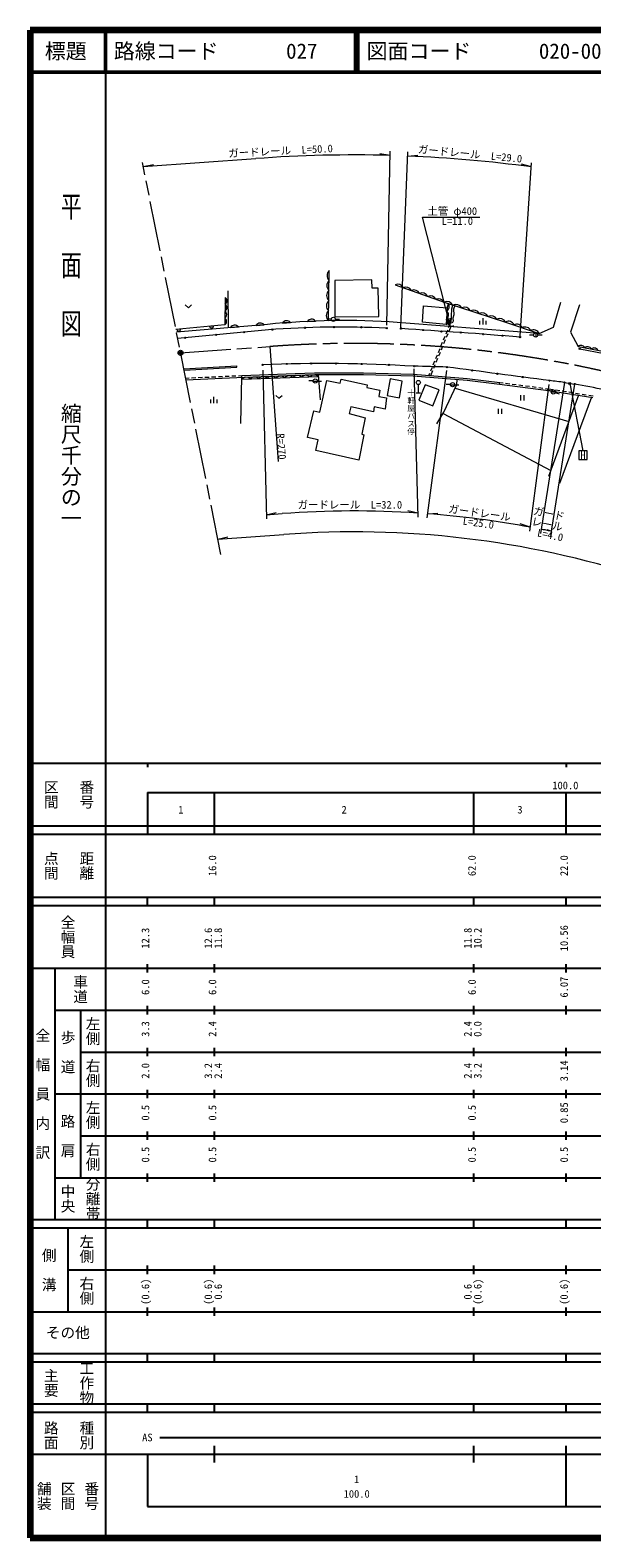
# Model space of a CAD drawing. Units: millimetres, scale not verified. Extents: x 40000 to 680000, y 20000 to 380000.
# Drawn here: x 40000 to 174174, y 20000 to 380000 of the extents above; entities that cross this region are included whole.
import ezdxf
from ezdxf.enums import TextEntityAlignment as Align

# ---------------------------------------------------------------- set-up
doc = ezdxf.new("R2010")
doc.units = ezdxf.units.MM
doc.header["$LTSCALE"] = 1000
doc.header["$PDMODE"] = 32
doc.header["$PDSIZE"] = 500
doc.linetypes.add('CHAIN', pattern=[18.5, 12, -1.5, 3.5, -1.5])
for name, color, linetype, lineweight in [('M-BGD', 7, 'Continuous', 13), ('M-BMK', 2, 'CHAIN', 13), ('M-BMK-SRVR', 3, 'Continuous', 13), ('M-STR-HTXT', 7, 'Continuous', 13), ('M-STR-STRC', 7, 'Continuous', 13), ('M-TTL', 2, 'Continuous', 140), ('M-TTL-BAND', 7, 'Continuous', 25), ('M-TTL-LINE', 7, 'Continuous', 50)]:
    doc.layers.add(name, color=color, linetype=linetype, lineweight=lineweight)
for name, color, linetype in [('M-BMK-HTXT', 7, 'Continuous'), ('M-OTRS', 6, 'Continuous'), ('M-TTL-TXT', 7, 'Continuous')]:
    doc.layers.add(name, color=color, linetype=linetype)
doc.styles.add('@ＭＳ ゴシック', font='')
doc.styles.add('ＭＳ ゴシック', font='')
doc.styles.get('@ＭＳ ゴシック').set_extended_font_data('@MS Gothic')
doc.styles.get('ＭＳ ゴシック').set_extended_font_data('MS Gothic')

msp = doc.modelspace()

# ---------------------------------------------------------------- hatches: boundary and pattern name
at = {"layer": 'M-BGD'}
for points in [[(76892, 306547, -1), (77192, 306547, -1)], [(84295, 307251, -1), (84595, 307251, -1)], [(90974, 307886, -1), (91274, 307886, -1)], [(97682, 308505, -1), (97982, 308505, -1)], [(105492, 308937, -1), (105792, 308937, -1)], [(112438, 309096, -1), (112738, 309096, -1)], [(118963, 309055, -1), (119263, 309055, -1)], [(125020, 308850, -1), (125320, 308850, -1)], [(128451, 308738, -1), (128751, 308738, -1)], [(133721, 308401, -1), (134021, 308401, -1)], [(138069, 308058, -1), (138369, 308058, -1)], [(142726, 307783, -1), (143026, 307783, -1)], [(148074, 307392, -1), (148374, 307392, -1)], [(152666, 307042, -1), (152966, 307042, -1)], [(156837, 306713, -1), (157137, 306713, -1)], [(171118, 303916, -1), (171418, 303916, -1)], [(95372, 300098, -1), (95672, 300098, -1)], [(101159, 300293, -1), (101459, 300293, -1)], [(107007, 300394, -1), (107307, 300394, -1)], [(112891, 300397, -1), (113191, 300397, -1)], [(119044, 300292, -1), (119344, 300292, -1)], [(125580, 300061, -1), (125880, 300061, -1)], [(131588, 299740, -1), (131888, 299740, -1)], [(139436, 299532, -1), (139736, 299532, -1)], [(145429, 298753, -1), (145729, 298753, -1)], [(151471, 297961, -1), (151771, 297961, -1)], [(157520, 297161, -1), (157820, 297161, -1)], [(163898, 296310, -1), (164198, 296310, -1)], [(167485, 295873, -1), (167785, 295873, -1)], [(169907, 295503, -1), (170207, 295503, -1)]]:
    msp.add_hatch(color=256, dxfattribs=at).paths.add_polyline_path(points)
at = {"layer": 'M-STR-HTXT'}
msp.add_hatch(color=256, dxfattribs=at).paths.add_polyline_path([(169099, 295736, -0.41421), (168999, 295397, -0.41421), (168659, 295497, -1)])

# ---------------------------------------------------------------- linework, layer by layer
at = {"layer": 'M-BGD'}
for p, q in [((111235, 310632), (111463, 322591)), ((87357, 308947), (87304, 317737)), ((96693, 309730), (74951, 307905)), ((93959, 309501), (95871, 309661)), ((100279, 310059), (102192, 310215)), ((106223, 310450), (108140, 310538)), ((111930, 310955), (110930, 310955)), ((112930, 310955), (113930, 310955)), ((147436, 309692), (147436, 310592)), ((148186, 309692), (148186, 311192)), ((148936, 309692), (148936, 310592)), ((76002, 308608), (75015, 308514)), ((96949, 308440), (75256, 306377)), ((83824, 309352), (82838, 309258)), ((87853, 308988), (89765, 309149)), ((138745, 306020), (139126, 306944)), ((138830, 305179), (139212, 306104)), ((139355, 307499), (139736, 308423)), ((139441, 306658), (139822, 307583)), ((139965, 308978), (140167, 309469)), ((140051, 308137), (140531, 309303)), ((160266, 307207), (159266, 307207)), ((160766, 307707), (160766, 306707)), ((162266, 307207), (161266, 307207)), ((136914, 301582), (137295, 302507)), ((137524, 303061), (137906, 303986)), ((137610, 302221), (137992, 303145)), ((138134, 304541), (138516, 305465)), ((138220, 303700), (138602, 304624)), ((135694, 298624), (136075, 299549)), ((136304, 300103), (136685, 301028)), ((136390, 299263), (136771, 300187)), ((137000, 300742), (137381, 301666)), ((77148, 296928), (77960, 296965)), ((78560, 296992), (79559, 297037)), ((80158, 297064), (81157, 297108)), ((81756, 297135), (82755, 297180)), ((83355, 297207), (84354, 297252)), ((84953, 297279), (85952, 297324)), ((86552, 297351), (87551, 297396)), ((88150, 297422), (89149, 297467)), ((89748, 297494), (90561, 297531)), ((90337, 286092), (90553, 297125)), ((90544, 296666), (108893, 297276)), ((90553, 297125), (90561, 297531)), ((107588, 296238), (106589, 296283)), ((107587, 296216), (108587, 296216)), ((108587, 296194), (109586, 296150)), ((109322, 291762), (108853, 297794)), ((132716, 295371), (132716, 293371)), ((135262, 297578), (135465, 298069)), ((135680, 297543), (136161, 298708)), ((140406, 295370), (139407, 295414)), ((140405, 295348), (141405, 295348)), ((141405, 295325), (142404, 295281)), ((152124, 295500), (152170, 295897)), ((152170, 295897), (152173, 295897)), ((152173, 295897), (152958, 295794)), ((153553, 295716), (154544, 295586)), ((155139, 295507), (156131, 295377)), ((156726, 295299), (157717, 295169)), ((167635, 295873), (170057, 295503)), ((83156, 290925), (83156, 291825)), ((83906, 290925), (83906, 292425)), ((84656, 290925), (84656, 291825)), ((132216, 293371), (133216, 293371)), ((141530, 294527), (168665, 286570)), ((157090, 292809), (157090, 291609)), ((157890, 292809), (157890, 291609)), ((158312, 295091), (159303, 294961)), ((159898, 294883), (160890, 294752)), ((161485, 294674), (162476, 294544)), ((163071, 294466), (163856, 294363)), ((164480, 293770), (163529, 294081)), ((170987, 292835), (163800, 273446)), ((163856, 294363), (164926, 294194)), ((164455, 293615), (165455, 293615)), ((165430, 293460), (166381, 293149)), ((165518, 294101), (166506, 293945)), ((174120, 292341), (166483, 271746)), ((167099, 293852), (168087, 293696)), ((168679, 293603), (169667, 293447)), ((170260, 293354), (171248, 293198)), ((171840, 293105), (172828, 292950)), ((173421, 292856), (174490, 292688)), ((138634, 288448), (164336, 274891)), ((151821, 289572), (151821, 288372)), ((152621, 289572), (152621, 288372))]:
    msp.add_line(p, q, dxfattribs=at)
for points in [[(112752, 320240), (112768, 311552), (123300, 311652), (123122, 318414), (121658, 318376), (121605, 320364)], [(133939, 314160), (139596, 313689), (139409, 309753), (133694, 310273)], [(118478, 277357), (108247, 279656), (108786, 282169), (106266, 282710), (107754, 289082), (109158, 288764), (110849, 296344), (114083, 295748), (114259, 296652), (120496, 295299), (120384, 294649), (123551, 294024), (123318, 292535), (125115, 292189), (124813, 289528), (122182, 290080), (122028, 288876), (116564, 290084), (116198, 288429), (120025, 287440), (119190, 283496), (119708, 283342)], [(125264, 292793), (128233, 292238), (128838, 296172), (126003, 296708)], [(134367, 295339), (132860, 291631), (136170, 290285), (137726, 294112)]]:
    msp.add_lwpolyline(points, close=True, dxfattribs=at)
for points in [[(127181, 319218), (138890, 315047), (153584, 310293), (161563, 307551)], [(86569, 316199), (86469, 309603), (74832, 308497)], [(77041, 314428), (77791, 313728), (78541, 314428)], [(139596, 313689), (139874, 314383), (139893, 314722)], [(140554, 309951), (140754, 313460), (140989, 314368)], [(141438, 314222), (141126, 313365), (141196, 312063), (141005, 311238), (141014, 310500), (140790, 310038)], [(161563, 307551), (164981, 309066), (166766, 315088)], [(171217, 314449), (169050, 307907), (170891, 304496), (177196, 303305), (180181, 302583), (190200, 299834), (201220, 296406), (260700, 277501), (278776, 271751), (303565, 268989), (320563, 269123), (330445, 269455), (336566, 270212), (346259, 272273), (359506, 275628), (371484, 278730), (386680, 283925), (389201, 284906), (398046, 287521), (411682, 291553), (433151, 297119)], [(171268, 303916), (177091, 302816), (180056, 302099), (190059, 299355), (201070, 295929), (260548, 277025), (278672, 271259), (303539, 268489), (320574, 268623), (330484, 268956), (336648, 269719), (346363, 271784)], [(77166, 296529), (91148, 297151), (103298, 297581), (107965, 297793), (119591, 297806), (131503, 297495), (144361, 296406), (152124, 295500), (163799, 293967), (174410, 292295)], [(90561, 297531), (103281, 297981), (107955, 298193), (119596, 298206), (131525, 297895), (144401, 296804), (152170, 295897)], [(137160, 285966), (138821, 288762), (141922, 295360), (142027, 296604)], [(98666, 292798), (99416, 292098), (100166, 292798)]]:
    msp.add_lwpolyline(points, dxfattribs=at)
for centre, radius in [((112430, 310955), 500), ((77042, 306547), 150), ((84445, 307251), 150), ((91124, 307886), 150), ((97832, 308505), 150), ((105642, 308937), 150), ((112588, 309096), 150), ((119113, 309055), 150), ((125170, 308850), 150), ((128601, 308738), 150), ((133871, 308401), 150), ((138219, 308058), 150), ((142876, 307783), 150), ((148224, 307392), 150), ((152816, 307042), 150), ((156987, 306713), 150), ((160766, 307207), 500), ((171268, 303916), 150), ((95522, 300098), 150), ((101309, 300293), 150), ((107157, 300394), 150), ((113041, 300397), 150), ((119194, 300292), 150), ((125730, 300061), 150), ((131738, 299740), 150), ((139586, 299532), 150), ((145579, 298753), 150), ((108087, 296216), 500), ((132716, 295871), 500), ((140905, 295348), 500), ((151621, 297961), 150), ((157670, 297161), 150), ((164048, 296310), 150), ((167635, 295873), 150), ((170057, 295503), 150), ((164955, 293615), 500)]:
    msp.add_circle(centre, radius, dxfattribs=at)
for centre, radius, start, end in [((112529, 321374), 1617, 131.20814, 226.60696), ((112437, 316591), 1617, 131.20814, 226.60696), ((112483, 318982), 1617, 131.20814, 226.60696), ((127790, 317841), 1506, 26.93014, 113.85046), ((129741, 317146), 1506, 26.93014, 113.85046), ((131693, 316450), 1506, 26.93014, 113.85046), ((133644, 315755), 1506, 26.93014, 113.85046), ((86004, 313734), 979, 301.76791, 56.49171), ((86029, 315383), 979, 301.76791, 56.49171), ((112392, 314199), 1617, 131.20814, 226.60696), ((135596, 315060), 1506, 26.93014, 113.85046), ((137547, 314365), 1506, 26.93014, 113.85046), ((139589, 313624), 1585, 27.97704, 116.17039), ((138549, 313991), 1530, 311.11045, 28.55104), ((141688, 312945), 1585, 27.97704, 116.17039), ((143787, 312266), 1585, 27.97704, 116.17039), ((85953, 310436), 979, 301.76791, 56.49171), ((85978, 312085), 979, 301.76791, 56.49171), ((94973, 308893), 1182, 40.55519, 149.04035), ((94973, 308893), 1182, 40.55519, 149.04035), ((114905, 131949), 178711, 85.89269, 95.84909), ((101292, 309449), 1182, 40.43495, 148.92011), ((101292, 309449), 1182, 40.43495, 148.92011), ((107214, 309804), 1182, 38.39094, 146.8761), ((107214, 309804), 1182, 38.39094, 146.8761), ((112346, 311807), 1617, 131.20814, 226.60696), ((-1218086, -17056837), 17419104, 85.46075, 85.56894), ((138976, 310546), 904, 298.59512, 55.97669), ((139050, 312089), 904, 298.59512, 55.97669), ((140677, 310102), 812, 191.93608, 310.9657), ((145887, 311587), 1585, 27.97704, 116.17039), ((147986, 310908), 1585, 27.97704, 116.17039), ((150085, 310228), 1585, 27.97704, 116.17039), ((152184, 309549), 1585, 27.97704, 116.17039), ((154288, 309097), 1388, 21.58799, 120.48128), ((156283, 308412), 1388, 21.58799, 120.48128), ((75499, 308659), 505, 196.60186, 354.26005), ((83322, 309402), 505, 196.60186, 354.26005), ((88867, 308380), 1182, 40.55519, 149.04035), ((88867, 308380), 1182, 40.55519, 149.04035), ((114392, 79565), 229539, 87.30883, 94.35819), ((29216, -1285369), 1597202, 85.40979, 86.4325), ((158278, 307726), 1388, 21.58799, 120.48128), ((160272, 307041), 1388, 21.58799, 120.48128), ((171546, 303641), 1076, 31.13572, 127.47852), ((173122, 303344), 1076, 31.13572, 127.47852), ((174699, 303046), 1076, 31.13572, 127.47852), ((110203, -46783), 347192, 86.44376, 92.42348), ((130608, 108767), 190976, 87.30561, 89.66104), ((-558251, -5093321), 5437816, 82.3669, 82.62687), ((91599, 295628), 1480, 48.35554, 135.45413), ((93638, 295695), 1480, 48.35554, 135.45413), ((95677, 295763), 1480, 48.35554, 135.45413), ((97715, 295831), 1480, 48.35554, 135.45413), ((99754, 295899), 1480, 48.35554, 135.45413), ((101793, 295967), 1480, 48.35554, 135.45413), ((103832, 296034), 1480, 48.35554, 135.45413), ((105871, 296102), 1480, 48.35554, 135.45413), ((107910, 296170), 1480, 48.35554, 135.45413), ((155667, 212566), 84162, 81.82456, 84.28442), ((153437, 193580), 103269, 72.57668, 80.7385)]:
    msp.add_arc(centre, radius, start, end, dxfattribs=at)
at = {"layer": 'M-BMK'}
for p, q in [((85586, 254781), (66839, 348424)), ((75942, 302951), (97230, 304450))]:
    msp.add_line(p, q, dxfattribs=at)
msp.add_arc((117359, 35201), 270000, 72.27319, 94.27537, dxfattribs=at)
at = {"layer": 'M-BMK-SRVR'}
msp.add_circle((75942, 302951), 600, dxfattribs=at)
at = {"layer": 'M-OTRS'}
msp.add_point((75942, 302951), dxfattribs=at)
msp.add_point((75942, 302951), dxfattribs=at)
at = {"layer": 'M-STR-HTXT'}
for p, q in [((67037, 347435), (93886, 349325)), ((125979, 350083), (123558, 350490)), ((125175, 309567), (125999, 351083)), ((128578, 308991), (130235, 350939)), ((130195, 349939), (132638, 350180)), ((67037, 347435), (69438, 347947)), ((157082, 307039), (159790, 348339)), ((159725, 347339), (157362, 348004)), ((133746, 335332), (147378, 335332)), ((140291, 309387), (133746, 335332)), ((140291, 309387), (139385, 311015)), ((140291, 309387), (140316, 311250)), ((97230, 304450), (99280, 277026)), ((95553, 298800), (96419, 263291)), ((131640, 299133), (132608, 263693)), ((139484, 298769), (134778, 263538)), ((163926, 295389), (159284, 260331)), ((167635, 295873), (161909, 259826)), ((170057, 295503), (164265, 259346)), ((168879, 295617), (172044, 279518)), ((96395, 264292), (98796, 264804)), ((96395, 264292), (100212, 264561)), ((132580, 264697), (130177, 265198)), ((134911, 264530), (137361, 264681)), ((84848, 258466), (100574, 259574)), ((159415, 261323), (157088, 262103)), ((162066, 260814), (163046, 260758)), ((164423, 260334), (163499, 260667)), ((84848, 258466), (87249, 258978))]:
    msp.add_line(p, q, dxfattribs=at)
msp.add_circle((168879, 295617), 250, dxfattribs=at)
for radius, start, end in [(315000, 88.43175, 94.27339), (315000, 82.27052, 87.6645), (230000, 86.20531, 94.27537), (230000, 79.46386, 85.62327), (225000, 72.27233, 94.2781), (230000, 78.1922, 78.79156)]:
    msp.add_arc((117359, 35201), radius, start, end, dxfattribs=at)
at = {"layer": 'M-STR-STRC'}
for p, q in [((76707, 299131), (89338, 299836)), ((76767, 298834), (89355, 299537)), ((89355, 299537), (89338, 299836))]:
    msp.add_line(p, q, dxfattribs=at)
msp.add_lwpolyline([(171044, 277518), (173044, 277518), (173044, 279518), (171044, 279518)], close=True, dxfattribs=at)
at = {"layer": 'M-TTL'}
for p, q in [((40000, 380000), (40000, 20000)), ((680000, 380000), (40000, 380000)), ((40000, 20000), (680000, 20000))]:
    msp.add_line(p, q, dxfattribs=at)
at = {"layer": 'M-TTL-BAND'}
for p, q in [((58000, 370000), (58000, 20000)), ((40000, 205000), (579000, 205000)), ((68000, 205000), (68000, 204000)), ((168000, 205000), (168000, 204000)), ((68000, 198000), (579000, 198000)), ((68000, 198000), (68000, 188000)), ((84000, 188000), (84000, 198000)), ((146000, 188000), (146000, 198000)), ((168000, 188000), (168000, 198000)), ((40000, 190000), (579000, 190000)), ((40000, 188000), (579000, 188000)), ((40000, 173000), (579000, 173000)), ((68000, 171000), (68000, 173000)), ((84000, 171000), (84000, 173000)), ((146000, 171000), (146000, 173000)), ((168000, 171000), (168000, 173000)), ((40000, 171000), (579000, 171000)), ((40000, 156000), (579000, 156000)), ((46000, 96000), (46000, 156000)), ((68000, 155000), (68000, 157000)), ((84000, 155000), (84000, 157000)), ((146000, 155000), (146000, 157000)), ((168000, 155000), (168000, 157000)), ((46000, 146000), (579000, 146000)), ((52000, 146000), (52000, 106000)), ((68000, 145000), (68000, 147000)), ((84000, 145000), (84000, 147000)), ((146000, 145000), (146000, 147000)), ((168000, 145000), (168000, 147000)), ((68000, 135000), (68000, 137000)), ((84000, 135000), (84000, 137000)), ((146000, 135000), (146000, 137000)), ((168000, 135000), (168000, 137000)), ((52000, 136000), (579000, 136000)), ((46000, 126000), (579000, 126000)), ((68000, 125000), (68000, 127000)), ((84000, 125000), (84000, 127000)), ((146000, 125000), (146000, 127000)), ((168000, 125000), (168000, 127000)), ((52000, 116000), (579000, 116000)), ((68000, 115000), (68000, 117000)), ((84000, 115000), (84000, 117000)), ((146000, 115000), (146000, 117000)), ((168000, 115000), (168000, 117000)), ((46000, 106000), (579000, 106000)), ((68000, 105000), (68000, 107000)), ((84000, 105000), (84000, 107000)), ((146000, 105000), (146000, 107000)), ((168000, 105000), (168000, 107000)), ((40000, 96000), (579000, 96000)), ((40000, 94000), (579000, 94000)), ((49000, 94000), (49000, 74000)), ((68000, 94000), (68000, 96000)), ((84000, 94000), (84000, 96000)), ((146000, 94000), (146000, 96000)), ((168000, 94000), (168000, 96000)), ((49000, 84000), (579000, 84000)), ((68000, 83000), (68000, 85000)), ((84000, 83000), (84000, 85000)), ((146000, 83000), (146000, 85000)), ((168000, 83000), (168000, 85000)), ((40000, 74000), (579000, 74000)), ((68000, 73000), (68000, 75000)), ((84000, 73000), (84000, 75000)), ((146000, 73000), (146000, 75000)), ((168000, 73000), (168000, 75000)), ((40000, 64000), (579000, 64000)), ((40000, 62000), (579000, 62000)), ((68000, 62000), (68000, 64000)), ((84000, 62000), (84000, 64000)), ((146000, 62000), (146000, 64000)), ((168000, 62000), (168000, 64000)), ((40000, 52000), (579000, 52000)), ((68000, 50000), (68000, 52000)), ((84000, 50000), (84000, 52000)), ((146000, 50000), (146000, 52000)), ((168000, 50000), (168000, 52000)), ((40000, 50000), (579000, 50000)), ((71000, 44000), (465000, 44000)), ((40000, 40000), (579000, 40000)), ((68000, 40000), (68000, 27500)), ((84000, 38000), (84000, 42000)), ((146000, 38000), (146000, 42000)), ((168000, 27500), (168000, 42000)), ((68000, 27500), (579000, 27500))]:
    msp.add_line(p, q, dxfattribs=at)
at = {"layer": 'M-TTL-LINE'}
for p, q in [((58000, 380000), (58000, 370000)), ((117750, 380000), (117750, 370000)), ((118250, 380000), (118250, 370000)), ((40000, 370000), (680000, 370000))]:
    msp.add_line(p, q, dxfattribs=at)

# ---------------------------------------------------------------- texts
at = {"layer": 'M-BMK-HTXT', "style": '@ＭＳ ゴシック'}
msp.add_text('十軒屋バス停', height=1320, rotation=270, dxfattribs=at).set_placement((130964, 294361), align=Align.MIDDLE_LEFT)
at = {"layer": 'M-STR-HTXT', "style": 'ＭＳ ゴシック'}
for s, rotation, p in [('ガードレール\u3000L=50.0', 2.805, (99886, 349716)), ('ガードレール\u3000L=29.0', 354.578, (144938, 348991)), ('ガードレール\u3000L=32.0', 0.017, (116360, 265199)), ('ガードレール', 351.946, (147143, 263264)), ('レール', 348.39, (163199, 260587)), ('ガード', 348.39, (163647, 263128))]:
    msp.add_text(s, height=1833, rotation=rotation, dxfattribs=at).set_placement(p, align=Align.BOTTOM_CENTER)
msp.add_text('土管 φ400', height=1833, dxfattribs=at).set_placement((134878, 335332), align=Align.BOTTOM_LEFT)
msp.add_text('L=11.0', height=1833, dxfattribs=at).set_placement((138309, 335332), align=Align.TOP_LEFT)
msp.add_text('R=270', height=1833, rotation=274.275, dxfattribs=at).set_placement((98332, 283583), align=Align.BOTTOM_LEFT)
for s, rotation, p in [('L=25.0', 351.946, (147206, 263256)), ('L=4.0', 348.39, (164423, 260334))]:
    msp.add_text(s, height=1833, rotation=rotation, dxfattribs=at).set_placement(p, align=Align.TOP_CENTER)
at = {"layer": 'M-STR-STRC', "style": 'ＭＳ ゴシック'}
msp.add_text('H', height=1833, dxfattribs=at).set_placement((172044, 278518), align=Align.MIDDLE_CENTER)
at = {"layer": 'M-TTL-BAND', "style": '@ＭＳ ゴシック', "width": 1.4}
msp.add_text('平  面  図', height=3666, rotation=270, dxfattribs=at).set_placement((49777, 306475), align=Align.MIDDLE_RIGHT)
at = {"layer": 'M-TTL-BAND', "style": '@ＭＳ ゴシック'}
msp.add_text('縮尺千分の一', height=3666, rotation=270, dxfattribs=at).set_placement((49777, 261030), align=Align.MIDDLE_RIGHT)
for s, p in [('区間', (45000, 197500)), ('番号', (53500, 197500)), ('点間', (45000, 180500)), ('距離', (53500, 180500)), ('全幅員', (49000, 163500)), ('車道', (52000, 151000)), ('左側', (55000, 141000)), ('全\u3000幅\u3000員\u3000内\u3000訳', (43000, 126000)), ('歩\u3000道', (49000, 136000)), ('右側', (55000, 131000)), ('左側', (55000, 121000)), ('路\u3000肩', (49000, 116000)), ('右側', (55000, 111000)), ('分離帯', (55000, 101000)), ('中央', (49000, 101000)), ('左側', (53500, 89000)), ('側\u3000溝', (44500, 84000)), ('右側', (53500, 79000)), ('工作物', (53500, 57000)), ('主要', (45000, 57000)), ('路面', (45000, 44500)), ('種別', (53500, 44500)), ('舗装', (43333, 30000)), ('区間', (49000, 30000)), ('番号', (54667, 30000))]:
    msp.add_text(s, height=2566, rotation=270, dxfattribs=at).set_placement(p, align=Align.MIDDLE_CENTER)
at = {"layer": 'M-TTL-BAND', "style": 'ＭＳ ゴシック'}
for s, p in [('100.0', (167844, 198195)), ('1', (76000, 192405)), ('2', (115000, 192405)), ('3', (157000, 192405)), ('AS', (68000, 42500)), ('1', (118000, 32523)), ('100.0', (118000, 29033))]:
    msp.add_text(s, height=1833, dxfattribs=at).set_placement(p, align=Align.BOTTOM_CENTER)
for s, p in [('16.0', (85000, 180500)), ('62.0', (147000, 180500)), ('22.0', (169000, 180500)), ('10.56', (169000, 163174)), ('12.3', (69000, 163174)), ('12.6', (84000, 163174)), ('11.8', (86370, 163174)), ('11.8', (146000, 163174)), ('10.2', (148370, 163174)), ('6.0', (69000, 151500)), ('6.0', (85000, 151500)), ('6.0', (147000, 151500)), ('6.07', (169000, 151500)), ('3.3', (69000, 141500)), ('2.4', (85000, 141500)), ('2.4', (146000, 141500)), ('0.0', (148370, 141500)), ('2.0', (69000, 131500)), ('3.2', (84000, 131500)), ('2.4', (86370, 131500)), ('2.4', (146000, 131500)), ('3.2', (148370, 131500)), ('3.14', (169000, 131500)), ('0.5', (69000, 121500)), ('0.5', (85000, 121500)), ('0.5', (147000, 121500)), ('0.85', (169000, 121500)), ('0.5', (69000, 111500)), ('0.5', (85000, 111500)), ('0.5', (147000, 111500)), ('0.5', (169000, 111500)), ('(0.6)', (69000, 78764)), ('(0.6)', (84000, 78764)), ('0.6', (86370, 78764)), ('0.6', (146000, 78764)), ('(0.6)', (148370, 78764)), ('(0.6)', (169000, 78764))]:
    msp.add_text(s, height=1833, rotation=90, dxfattribs=at).set_placement(p, align=Align.BOTTOM_CENTER)
msp.add_text('その他', height=2566, dxfattribs=at).set_placement((49000, 69000), align=Align.MIDDLE_CENTER)
at = {"layer": 'M-TTL-TXT', "style": 'ＭＳ ゴシック'}
msp.add_text('標題', height=3666, dxfattribs=at).set_placement((48500, 375000), align=Align.MIDDLE_CENTER)
for s, p in [('路線コード', (60000, 375000)), ('027', (101142, 375000)), ('図面コード', (120380, 375000)), ('020-00', (161521, 375000))]:
    msp.add_text(s, height=3666, dxfattribs=at).set_placement(p, align=Align.MIDDLE_LEFT)

doc.saveas('drawing.dxf')
